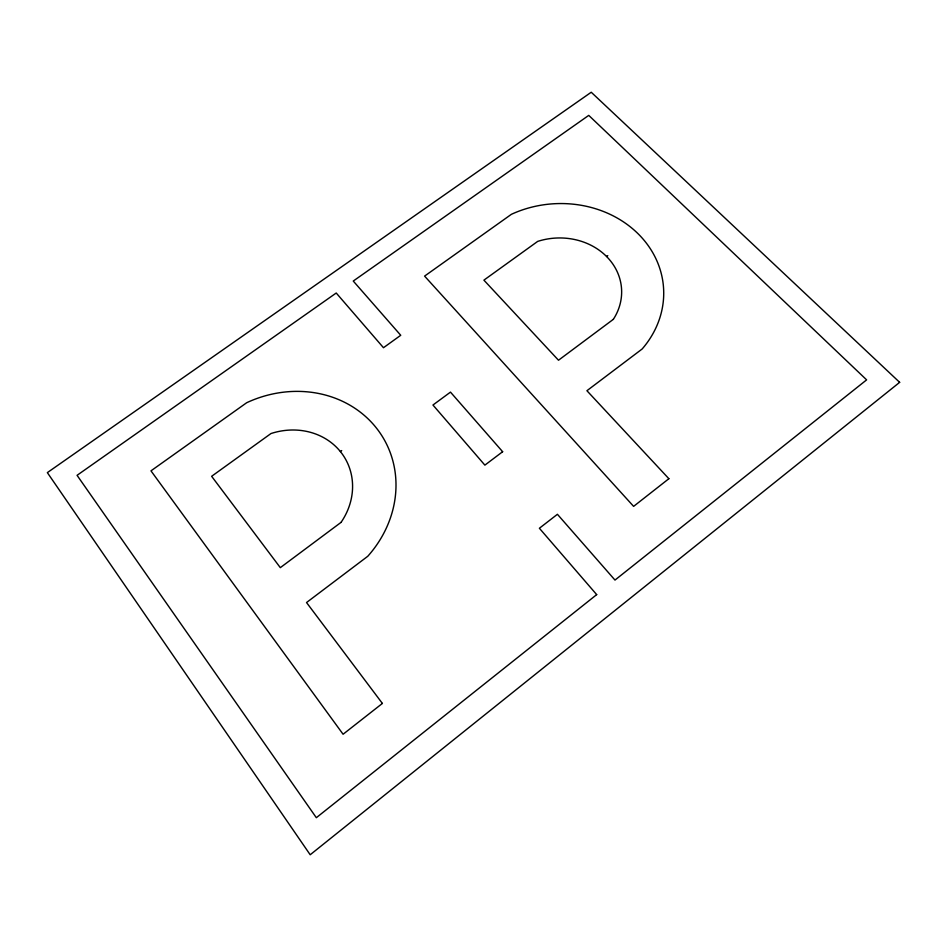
<?xml version="1.0" encoding="UTF-8"?>
<svg xmlns="http://www.w3.org/2000/svg" width="947" height="947" viewBox="0 0 947 947"><rect width="100%" height="100%" fill="white"/><g stroke="black" fill="none" stroke-linecap="round" stroke-linejoin="round"><path stroke-width="1.42" d="M340.375 451.553L341.701 450.571M606.565 256.507L607.773 255.619M899.65 382.339L310.19 854.762L47.35 472.624L591.236 92.238L899.65 382.339M596.693 594.621L316.334 817.699L77.062 475.323L336.232 293.014L383.476 347.715L400.735 335.285L353.255 281.046L588.75 115.38L866.623 379.865L614.982 580.073L557.416 514.292L539.388 528.26L596.693 594.621M382.387 703.432L343.086 734.245L150.975 470.848L246.682 402.724A110.965 100.027 -29.2 0 1 376.468 428.103A110.965 100.027 -29.2 0 1 367.767 556.28L306.532 602.541L382.387 703.432M668.878 478.709L633.614 506.373L424.587 276.11L511.404 214.306A104.75 91.208 -3.8 0 1 639.45 235.128A104.75 91.208 -3.8 0 1 642.149 348.993L586.915 390.72L668.878 478.709M502.644 451.719L484.876 465.131L432.957 405.02L450.476 392.117L502.644 451.719M341.038 522.377L280.312 567.655L211.631 476.294L270.984 433.537A66.87 60.253 -29.2 0 1 340.825 452.121A66.87 60.253 -29.2 0 1 341.038 522.377M613.348 319.328L558.505 360.227L483.905 280.146L537.695 241.39A63.118 54.95 -3.8 0 1 607.039 256.98A63.118 54.95 -3.8 0 1 613.348 319.328"/></g></svg>
